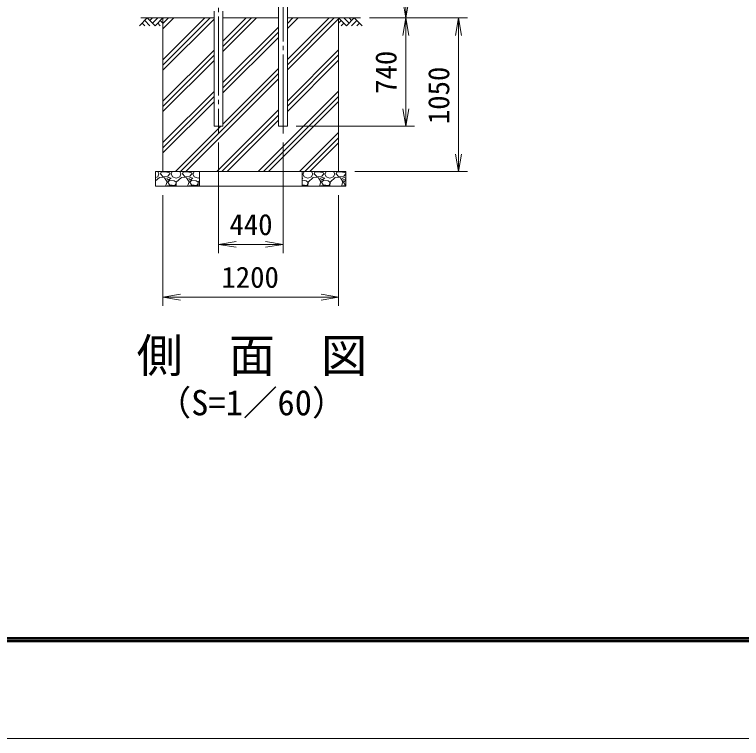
# Model space of a CAD drawing. Units: millimetres, scale not verified, with parts at other scales. Extents: x -12600 to 12600, y -8910 to 8910.
# Drawn here: x -5365 to -402, y -8910 to -3963 of the extents above; entities that cross this region are included whole.
import ezdxf
from ezdxf.enums import TextEntityAlignment as Align

# ---------------------------------------------------------------- set-up
doc = ezdxf.new("R2010")
doc.units = ezdxf.units.MM
doc.header["$LTSCALE"] = 30
doc.linetypes.add('LONG_CHAIN', pattern=[21, 18, -1, 1, -1])
for name, color, linetype, lineweight in [('0-0_D-TTL', 7, 'Continuous', 9), ('0-1_D-TTL-TXT', 7, 'Continuous', 9), ('0-2_D-DCR-HCH', 7, 'Continuous', 9), ('0-3_D-STR1', 1, 'Continuous', 9), ('0-4_D-STR4', 7, 'Continuous', 9), ('0-5_D-BGD', 7, 'Continuous', 9), ('0-6_D-BMK', 2, 'LONG_CHAIN', 9), ('0-9_D-STR-DIM', 7, 'Continuous', 9), ('0-A_0', 7, 'Continuous', 9)]:
    doc.layers.add(name, color=color, linetype=linetype, lineweight=lineweight)
doc.styles.add('ＭＳ ゴシック', font='')
doc.styles.get('ＭＳ ゴシック').set_extended_font_data('MS Gothic')

# ---------------------------------------------------------------- blocks, each defined once
blk = doc.blocks.new('_Open')
at = {"layer": '0-A_0'}
blk.add_line((-30, 5), (0, 0), dxfattribs=at)
blk.add_lwpolyline([(-30, -5), (0, 0), (-30, 0)], dxfattribs=at)

msp = doc.modelspace()

# ---------------------------------------------------------------- linework, layer by layer
at = {"layer": '0-0_D-TTL', "color": 2}
msp.add_lwpolyline([(-12600, 8910), (12600, 8910), (12600, -8910), (-12600, -8910)], close=True, dxfattribs=at)
at = {"layer": '0-0_D-TTL'}
for points in [[(-11790, 8250), (11790, 8250), (11790, -8250), (-11790, -8250)], [(-11782.5, 8242.5), (11782.5, 8242.5), (11782.5, -8242.5), (-11782.5, -8242.5)], [(-11775, 8235), (11775, 8235), (11775, -8235), (-11775, -8235)], [(-11767.5, 8227.5), (11767.5, 8227.5), (11767.5, -8227.5), (-11767.5, -8227.5)], [(-11760, 8220), (11760, 8220), (11760, -8220), (-11760, -8220)]]:
    msp.add_lwpolyline(points, close=True, dxfattribs=at)
at = {"layer": '0-2_D-DCR-HCH'}
for p, q in [((-4458.5, -3986.72), (-4511.71, -4039.94)), ((-4476.24, -4004.46), (-4440.6, -4039.94)), ((-4458.5, -3986.72), (-4405.29, -4039.94)), ((-4440.76, -4004.46), (-4423.02, -3986.72)), ((-4423.02, -4022.2), (-4387.55, -3986.72)), ((-4405.29, -4039.94), (-4352.08, -3986.72)), ((-4369.81, -4004.46), (-4352.08, -4022.12)), ((-4352.08, -4061.04), (-4277.76, -3986.72)), ((-4352.08, -4025.68), (-4313.12, -3986.72)), ((-4352.08, -4308.53), (-4030.27, -3986.72)), ((-4352.08, -3990.33), (-4348.47, -3986.72)), ((-4352.08, -4273.17), (-4065.63, -3986.72)), ((-4352.08, -4343.88), (-4002.33, -3994.13)), ((-3941.83, -4216.48), (-3712.07, -3986.72)), ((-3941.83, -4181.12), (-3747.43, -3986.72)), ((-3941.83, -4145.76), (-3782.79, -3986.72)), ((-3501.83, -4059.32), (-3429.23, -3986.72)), ((-3501.83, -4023.96), (-3464.59, -3986.72)), ((-3501.83, -4306.81), (-3181.74, -3986.72)), ((-3501.83, -3988.61), (-3499.94, -3986.72)), ((-3501.83, -4271.45), (-3217.1, -3986.72)), ((-3501.83, -4342.16), (-3152.08, -3992.41)), ((-3098.86, -4039.94), (-3152.08, -3986.72)), ((-3134.34, -4004.46), (-3152.08, -4022.12)), ((-3081.13, -4022.2), (-3116.6, -3986.72)), ((-3045.65, -3986.72), (-3098.86, -4039.94)), ((-3063.3, -4004.55), (-3081.13, -3986.72)), ((-3027.91, -4004.46), (-3063.55, -4039.94)), ((-3045.65, -3986.72), (-2992.44, -4039.94)), ((-4493.97, -4022.2), (-4476.16, -4039.94)), ((-4387.55, -4022.2), (-4369.73, -4039.94)), ((-3941.83, -4428.61), (-3562.33, -4049.11)), ((-3116.6, -4022.2), (-3134.42, -4039.94)), ((-3010.18, -4022.2), (-3028, -4039.94)), ((-3941.83, -4463.96), (-3562.33, -4084.46)), ((-3941.83, -4499.32), (-3562.33, -4119.82)), ((-4352.08, -4556.01), (-4002.33, -4206.26)), ((-3501.83, -4554.29), (-3152.08, -4204.54)), ((-4352.08, -4591.37), (-4002.33, -4241.62)), ((-3501.83, -4589.65), (-3152.08, -4239.9)), ((-4352.08, -4626.73), (-4002.33, -4276.98)), ((-3501.83, -4625), (-3152.08, -4275.25)), ((-4231.74, -5036.72), (-3562.33, -4367.31)), ((-3941.83, -4711.45), (-3562.33, -4331.95)), ((-4196.39, -5036.72), (-3562.33, -4402.66)), ((-4352.08, -4838.86), (-4002.33, -4489.11)), ((-3701.41, -5036.72), (-3152.08, -4487.39)), ((-4352.08, -4874.21), (-4002.33, -4524.46)), ((-4352.08, -4909.57), (-4002.33, -4559.82)), ((-3666.06, -5036.72), (-3152.08, -4522.74)), ((-3630.7, -5036.72), (-3152.08, -4558.1)), ((-3984.26, -5036.72), (-3562.33, -4614.79)), ((-3948.9, -5036.72), (-3562.33, -4650.15)), ((-3913.55, -5036.72), (-3562.33, -4685.5)), ((-4267.1, -5036.72), (-3957.1, -4726.72)), ((-3418.57, -5036.72), (-3152.08, -4770.23)), ((-3383.22, -5036.72), (-3152.08, -4805.58)), ((-3347.86, -5036.72), (-3152.08, -4840.94)), ((-4386.62, -5073.47), (-4379.12, -5052.47)), ((-4386.39, -5036.72), (-4379.12, -5052.47)), ((-4368.62, -5052.47), (-4364.12, -5040.47)), ((-4352.12, -5070.47), (-4368.62, -5052.47)), ((-4335.62, -5037.47), (-4364.12, -5040.47)), ((-4305.62, -5044.97), (-4335.62, -5037.47)), ((-4304.12, -5052.47), (-4317.62, -5067.47)), ((-4304.12, -5052.47), (-4305.62, -5044.97)), ((-4296.62, -5052.47), (-4287.62, -5073.47)), ((-4295.12, -5052.47), (-4288.38, -5036.72)), ((-4236.62, -5073.47), (-4229.12, -5052.47)), ((-4236.39, -5036.72), (-4229.12, -5052.47)), ((-4218.62, -5052.47), (-4214.12, -5040.47)), ((-4202.12, -5070.47), (-4218.62, -5052.47)), ((-4185.62, -5037.47), (-4214.12, -5040.47)), ((-4155.62, -5044.97), (-4185.62, -5037.47)), ((-4154.12, -5052.47), (-4167.62, -5067.47)), ((-4154.12, -5052.47), (-4155.62, -5044.97)), ((-4146.62, -5052.47), (-4137.62, -5073.47)), ((-4145.12, -5052.47), (-4138.38, -5036.72)), ((-3396.62, -5052.47), (-3387.62, -5073.47)), ((-3395.12, -5052.47), (-3388.38, -5036.72)), ((-3336.62, -5073.47), (-3329.12, -5052.47)), ((-3336.39, -5036.72), (-3329.12, -5052.47)), ((-3318.62, -5052.47), (-3314.12, -5040.47)), ((-3302.12, -5070.47), (-3318.62, -5052.47)), ((-3285.62, -5037.47), (-3314.12, -5040.47)), ((-3255.62, -5044.97), (-3285.62, -5037.47)), ((-3254.12, -5052.47), (-3267.62, -5067.47)), ((-3254.12, -5052.47), (-3255.62, -5044.97)), ((-3246.62, -5052.47), (-3237.62, -5073.47)), ((-3245.12, -5052.47), (-3238.38, -5036.72)), ((-3186.62, -5073.47), (-3179.12, -5052.47)), ((-3186.39, -5036.72), (-3179.12, -5052.47)), ((-3168.62, -5052.47), (-3164.12, -5040.47)), ((-3152.12, -5070.47), (-3168.62, -5052.47)), ((-3135.62, -5037.47), (-3164.12, -5040.47)), ((-3105.62, -5044.97), (-3135.62, -5037.47)), ((-3104.12, -5052.47), (-3117.62, -5067.47)), ((-3104.12, -5052.47), (-3105.62, -5044.97)), ((-4402.08, -5078.01), (-4386.62, -5073.47)), ((-4376.12, -5076.47), (-4402.08, -5100.16)), ((-4340.12, -5079.47), (-4376.12, -5076.47)), ((-4317.62, -5067.47), (-4352.12, -5070.47)), ((-4323.62, -5106.47), (-4340.12, -5079.47)), ((-4333.31, -5136.72), (-4323.62, -5106.47)), ((-4314.62, -5076.47), (-4325.12, -5080.97)), ((-4325.12, -5080.97), (-4319.12, -5095.97)), ((-4319.12, -5095.97), (-4296.62, -5082.47)), ((-4304.12, -5094.47), (-4319.12, -5109.47)), ((-4319.12, -5109.47), (-4307.12, -5127.47)), ((-4296.62, -5082.47), (-4314.62, -5076.47)), ((-4274.12, -5098.97), (-4304.12, -5094.47)), ((-4287.62, -5073.47), (-4262.12, -5080.97)), ((-4262.12, -5109.47), (-4274.12, -5098.97)), ((-4262.12, -5080.97), (-4236.62, -5073.47)), ((-4262.12, -5118.47), (-4262.12, -5109.47)), ((-4260.62, -5107.97), (-4261.99, -5136.72)), ((-4226.12, -5076.47), (-4260.62, -5107.97)), ((-4190.12, -5079.47), (-4226.12, -5076.47)), ((-4167.62, -5067.47), (-4202.12, -5070.47)), ((-4173.62, -5106.47), (-4190.12, -5079.47)), ((-4183.31, -5136.72), (-4173.62, -5106.47)), ((-4164.62, -5076.47), (-4175.12, -5080.97)), ((-4175.12, -5080.97), (-4169.12, -5095.97)), ((-4169.12, -5095.97), (-4146.62, -5082.47)), ((-4154.12, -5094.47), (-4169.12, -5109.47)), ((-4169.12, -5109.47), (-4157.12, -5127.47)), ((-4146.62, -5082.47), (-4164.62, -5076.47)), ((-4124.12, -5098.97), (-4154.12, -5094.47)), ((-4137.62, -5073.47), (-4112.12, -5080.97)), ((-4112.12, -5109.47), (-4124.12, -5098.97)), ((-4112.12, -5080.97), (-4102.08, -5078.01)), ((-4112.12, -5118.47), (-4112.12, -5109.47)), ((-4110.62, -5107.97), (-4111.99, -5136.72)), ((-4102.08, -5100.16), (-4110.62, -5107.97)), ((-3396.62, -5082.47), (-3402.08, -5080.65)), ((-3402.08, -5085.74), (-3396.62, -5082.47)), ((-3374.12, -5098.97), (-3402.08, -5094.78)), ((-3387.62, -5073.47), (-3362.12, -5080.97)), ((-3362.12, -5109.47), (-3374.12, -5098.97)), ((-3362.12, -5080.97), (-3336.62, -5073.47)), ((-3362.12, -5118.47), (-3362.12, -5109.47)), ((-3360.62, -5107.97), (-3361.99, -5136.72)), ((-3326.12, -5076.47), (-3360.62, -5107.97)), ((-3290.12, -5079.47), (-3326.12, -5076.47)), ((-3267.62, -5067.47), (-3302.12, -5070.47)), ((-3273.62, -5106.47), (-3290.12, -5079.47)), ((-3283.31, -5136.72), (-3273.62, -5106.47)), ((-3264.62, -5076.47), (-3275.12, -5080.97)), ((-3275.12, -5080.97), (-3269.12, -5095.97)), ((-3269.12, -5095.97), (-3246.62, -5082.47)), ((-3254.12, -5094.47), (-3269.12, -5109.47)), ((-3269.12, -5109.47), (-3257.12, -5127.47)), ((-3246.62, -5082.47), (-3264.62, -5076.47)), ((-3224.12, -5098.97), (-3254.12, -5094.47)), ((-3237.62, -5073.47), (-3212.12, -5080.97)), ((-3212.12, -5109.47), (-3224.12, -5098.97)), ((-3212.12, -5080.97), (-3186.62, -5073.47)), ((-3212.12, -5118.47), (-3212.12, -5109.47)), ((-3210.62, -5107.97), (-3211.99, -5136.72)), ((-3176.12, -5076.47), (-3210.62, -5107.97)), ((-3140.12, -5079.47), (-3176.12, -5076.47)), ((-3117.62, -5067.47), (-3152.12, -5070.47)), ((-3123.62, -5106.47), (-3140.12, -5079.47)), ((-3133.31, -5136.72), (-3123.62, -5106.47)), ((-3114.62, -5076.47), (-3125.12, -5080.97)), ((-3125.12, -5080.97), (-3119.12, -5095.97)), ((-3119.12, -5095.97), (-3102.08, -5085.74)), ((-3104.12, -5094.47), (-3119.12, -5109.47)), ((-3119.12, -5109.47), (-3107.12, -5127.47)), ((-3102.08, -5080.65), (-3114.62, -5076.47)), ((-3102.08, -5094.78), (-3104.12, -5094.47)), ((-4323.7, -5136.72), (-4322.12, -5134.97)), ((-4322.12, -5134.97), (-4283.12, -5134.97)), ((-4307.12, -5127.47), (-4269.62, -5131.97)), ((-4283.12, -5134.97), (-4280.59, -5136.72)), ((-4269.62, -5131.97), (-4262.12, -5118.47)), ((-4173.7, -5136.72), (-4172.12, -5134.97)), ((-4172.12, -5134.97), (-4133.12, -5134.97)), ((-4157.12, -5127.47), (-4119.62, -5131.97)), ((-4133.12, -5134.97), (-4130.59, -5136.72)), ((-4119.62, -5131.97), (-4112.12, -5118.47)), ((-3402.08, -5128.07), (-3369.62, -5131.97)), ((-3402.08, -5134.97), (-3383.12, -5134.97)), ((-3383.12, -5134.97), (-3380.59, -5136.72)), ((-3369.62, -5131.97), (-3362.12, -5118.47)), ((-3273.7, -5136.72), (-3272.12, -5134.97)), ((-3272.12, -5134.97), (-3233.12, -5134.97)), ((-3257.12, -5127.47), (-3219.62, -5131.97)), ((-3233.12, -5134.97), (-3230.59, -5136.72)), ((-3219.62, -5131.97), (-3212.12, -5118.47)), ((-3123.7, -5136.72), (-3122.12, -5134.97)), ((-3122.12, -5134.97), (-3102.08, -5134.97)), ((-3107.12, -5127.47), (-3102.08, -5128.07))]:
    msp.add_line(p, q, dxfattribs=at)
for points in [[(-3941.83, -4726.72), (-4002.33, -4726.72), (-4002.33, -3986.72), (-4352.08, -3986.72), (-4352.08, -5036.72), (-3152.08, -5036.72), (-3152.08, -3986.72), (-3501.83, -3986.72), (-3501.83, -4726.72), (-3562.33, -4726.72), (-3562.33, -3986.72), (-3941.83, -3986.72)], [(-4102.08, -5036.72), (-4402.08, -5036.72), (-4402.08, -5136.72), (-4102.08, -5136.72)], [(-3102.08, -5136.72), (-3102.08, -5036.72), (-3402.08, -5036.72), (-3402.08, -5136.72)]]:
    msp.add_lwpolyline(points, close=True, dxfattribs=at)
at = {"layer": '0-3_D-STR1'}
for p, q in [((-3501.83, -4726.72), (-3501.83, 2492.28)), ((-3562.33, -3436.72), (-3562.33, -4726.72)), ((-4002.33, -4726.72), (-4002.33, -3940.17)), ((-3941.83, -4726.72), (-3941.83, -3940.17)), ((-3941.83, -4726.72), (-4002.33, -4726.72)), ((-3501.83, -4726.72), (-3562.33, -4726.72))]:
    msp.add_line(p, q, dxfattribs=at)
at = {"layer": '0-4_D-STR4'}
for p, q in [((-3562.33, -3986.72), (-3941.83, -3986.72)), ((-3152.08, -3986.72), (-3501.83, -3986.72)), ((-3152.08, -5036.72), (-3152.08, -3986.72)), ((-4402.08, -5036.72), (-3102.08, -5036.72)), ((-4402.08, -5036.72), (-4402.08, -5136.72)), ((-3102.08, -5036.72), (-3102.08, -5136.72)), ((-4402.08, -5136.72), (-3102.08, -5136.72))]:
    msp.add_line(p, q, dxfattribs=at)
msp.add_lwpolyline([(-4002.33, -3986.72), (-4352.08, -3986.72), (-4352.08, -5036.72)], dxfattribs=at)
at = {"layer": '0-5_D-BGD'}
for p, q in [((-4502.08, -3986.72), (-4352.08, -3986.72)), ((-3002.08, -3986.72), (-3152.08, -3986.72))]:
    msp.add_line(p, q, dxfattribs=at)
at = {"layer": '0-6_D-BMK'}
for p, q in [((-3972.08, 2953.28), (-3972.08, -4776.72)), ((-3532.08, -4776.72), (-3532.08, 2514.28))]:
    msp.add_line(p, q, dxfattribs=at)
at = {"layer": '0-9_D-STR-DIM'}
for p, q in [((-2942.08, -3986.72), (-2633.4, -3986.72)), ((-2942.08, -3986.72), (-2633.4, -3986.72)), ((-2942.08, -3986.72), (-2273.4, -3986.72)), ((-2693.4, -4606.72), (-2693.4, -4106.72)), ((-2333.4, -4106.72), (-2333.4, -4916.72)), ((-3441.83, -4726.72), (-2633.4, -4726.72)), ((-3972.08, -4836.72), (-3972.08, -5594.04)), ((-3532.08, -4836.72), (-3532.08, -5594.04)), ((-3042.08, -5036.72), (-2273.4, -5036.72)), ((-4352.08, -5196.72), (-4352.08, -5954.04)), ((-3152.08, -5196.72), (-3152.08, -5954.04)), ((-3852.08, -5534.04), (-3652.08, -5534.04)), ((-4232.08, -5894.04), (-3272.08, -5894.04))]:
    msp.add_line(p, q, dxfattribs=at)

# ---------------------------------------------------------------- block references
at = {"layer": '0-9_D-STR-DIM', "xscale": 4, "yscale": 4}
for p, rotation in [((-2693.4, -3986.72), 270), ((-2693.4, -3986.72), 90), ((-2333.4, -3986.72), 90), ((-2693.4, -4726.72), 270), ((-2333.4, -5036.72), 270), ((-3972.08, -5534.04), 180), ((-4352.08, -5894.04), 180)]:
    msp.add_blockref('_Open', p, dxfattribs=dict(at, rotation=rotation))
for p in [(-3532.08, -5534.04), (-3152.08, -5894.04)]:
    msp.add_blockref('_Open', p, dxfattribs=at)

# ---------------------------------------------------------------- texts
at = {"layer": '0-1_D-TTL-TXT', "style": 'ＭＳ ゴシック'}
for s, height, p in [('側\u3000面\u3000図', 230.9, (-4531.77, -6478.1)), ('（S=1／60）', 173.1, (-4395.32, -6754.02))]:
    msp.add_text(s, height=height, dxfattribs=at).set_placement(p, align=Align.BOTTOM_LEFT)
at = {"layer": '0-9_D-STR-DIM', "style": 'ＭＳ ゴシック'}
for s, p in [('740', (-2713.65, -4505.22)), ('1050', (-2353.65, -4712.42))]:
    msp.add_text(s, height=144.3, rotation=90, dxfattribs=at).set_placement(p, align=Align.BOTTOM_LEFT)
for s, p in [('440', (-3897.58, -5513.8)), ('1200', (-3952.78, -5873.8))]:
    msp.add_text(s, height=144.3, dxfattribs=at).set_placement(p, align=Align.BOTTOM_LEFT)

doc.saveas('drawing.dxf')
